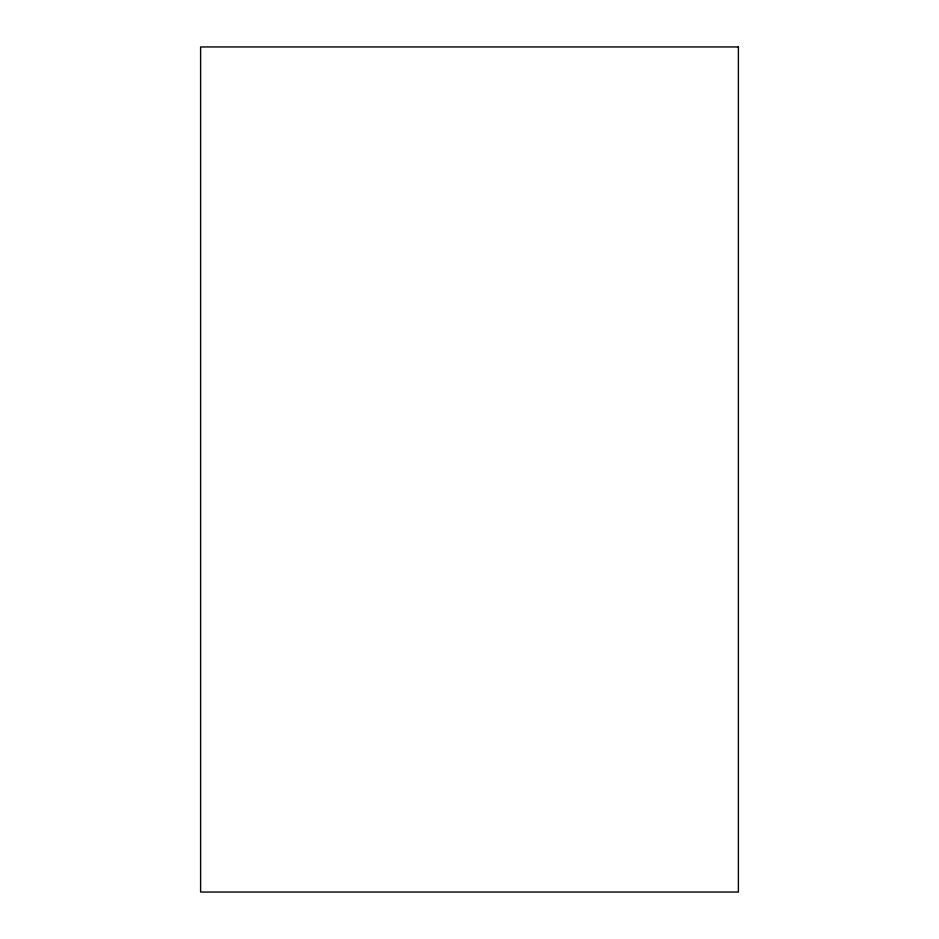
<?xml version="1.0" encoding="UTF-8"?>
<svg xmlns="http://www.w3.org/2000/svg" width="939" height="939" viewBox="0 0 939 939"><rect width="100%" height="100%" fill="white"/><g stroke="black" fill="none" stroke-linecap="round" stroke-linejoin="round"><path stroke-width="1.41" d="M738.394 46.95L200.606 46.95L200.606 892.05L738.394 892.05L738.394 46.95"/></g></svg>
